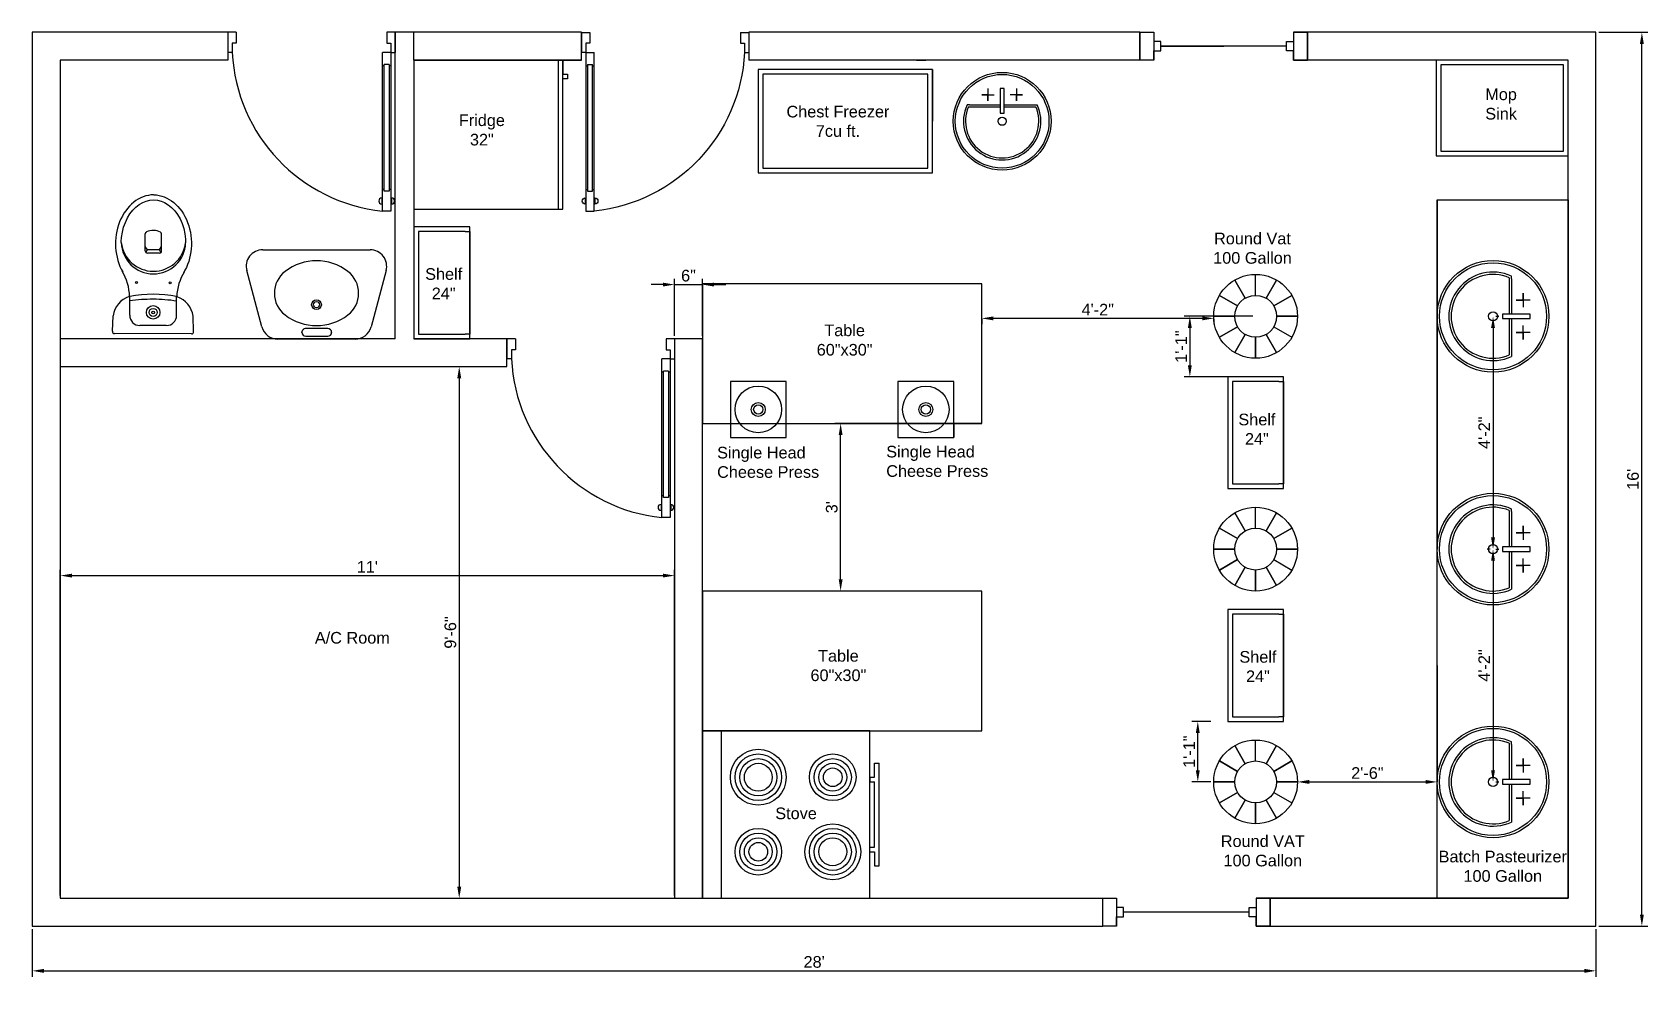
# Model space of a CAD drawing. Header units: inches. Extents: x 0 to 347, y -11 to 192.
import ezdxf

# ---------------------------------------------------------------- set-up
doc = ezdxf.new("R2010")
doc.units = ezdxf.units.IN
doc.layers.add('SANTEH', color=7, linetype='Continuous')
doc.styles.get("Standard").update_dxf_attribs({"font": 'arial.ttf'})
doc.dimstyles.new('ISO-25', dxfattribs={"dimtxt": 2.5, "dimasz": 2.5, "dimexe": 1.25, "dimexo": 0.625, "dimtad": 1, "dimdec": 0, "dimlunit": 3, "dimtxsty": 'Standard', "dimcen": 2.5, "dimadec": 0, "dimazin": 0, "dimtfac": 1, "dimtdec": 0, "dimtmove": 0, "dimatfit": 3, "dimfxl": 1, "dimarcsym": 0})

# ---------------------------------------------------------------- blocks, each defined once
blk = doc.blocks.new('A$C118B6EC8')
for p, q in [((141.4, 1067.1), (91.4, 1067.1)), ((91.4, 1067.1), (91.4, 947.1)), ((141.4, 1067.1), (141.4, 1001.9)), ((1091.4, 1067.1), (1041.4, 1067.1)), ((1041.4, 1067.1), (1041.4, 1001.9)), ((1091.4, 1067.1), (1091.4, 947.1)), ((141.4, 1001.9), (117.8, 1001.9)), ((117.8, 1001.9), (117.8, 947.1)), ((1041.4, 1001.9), (1065, 1001.9)), ((1065, 1001.9), (1065, 947.1)), ((117.8, 947.1), (91.4, 947.1)), ((1065, 947.1), (1015, 947.1)), ((1015, 0), (1015, 947.1)), ((1055, 874.6), (1025, 874.6)), ((1025, 119.5), (1025, 874.6)), ((1055, 874.6), (1055, 119.5)), ((1065, 947.1), (1065, 0)), ((1065, 947.1), (1091.4, 947.1)), ((1025, 867.1), (1015, 867.1)), ((1065, 867.1), (1055, 867.1)), ((1025, 130), (1015, 130)), ((1055, 119.5), (1025, 119.5)), ((1065, 130), (1055, 130)), ((1010.9, 78.5), (1010.9, 42.4)), ((1069.1, 78.5), (1069.1, 42.4)), ((1065, 0), (1015, 0))]:
    blk.add_line(p, q)
for centre, radius, start, end in [((1120.1, 998), 1003.5, 182.9057, 263.98835), ((1010.9, 60.5), 18.1, 90, 270), ((1069.1, 60.5), 18.1, 270, 90)]:
    blk.add_arc(centre, radius, start, end)
blk = doc.blocks.new('Window')
for p, q in [((461.43, 127.21), (464.43, 127.21)), ((465.93, 125.21), (464.43, 125.21)), ((465.93, 123.21), (465.93, 125.21)), ((492.93, 123.21), (492.93, 125.21)), ((492.93, 125.21), (494.43, 125.21)), ((464.43, 121.21), (464.43, 123.21)), ((464.43, 123.21), (465.93, 123.21)), ((492.93, 124.21), (465.93, 124.21)), ((492.93, 123.21), (492.93, 124.21)), ((494.43, 123.21), (492.93, 123.21)), ((494.43, 121.21), (494.43, 123.21))]:
    blk.add_line(p, q)
for points in [[(464.43, 121.21), (461.43, 121.21), (461.43, 127.21), (464.43, 127.21)], [(494.43, 127.21), (497.43, 127.21), (497.43, 121.21), (494.43, 121.21)]]:
    blk.add_lwpolyline(points)
for points in [[(461.43, 127.21), (464.43, 127.21), (464.43, 121.21), (461.43, 121.21)], [(497.43, 127.21), (494.43, 127.21), (494.43, 121.21), (497.43, 121.21)]]:
    blk.add_lwpolyline(points, close=True)
blk = doc.blocks.new('OVALFREE')
for p, q in [((-8.247561, 0), (8.247561, 0)), ((-14.879001, -14.613447), (-11.666235, -2.623241)), ((-3.249447, -1.45402), (-3.249447, -1.41473)), ((2.271533, -0.61875), (-2.414177, -0.61875)), ((-2.414177, -2.25), (2.271533, -2.25)), ((3.106803, -1.41473), (3.106803, -1.45402)), ((11.666235, -2.623241), (14.879001, -14.613447)), ((11.460326, -19.06875), (-11.460326, -19.06875))]:
    blk.add_line(p, q)
for radius in [1.040625, 0.646875]:
    blk.add_circle((-0.015072, -7.340625), radius)
for centre, radius, start, end in [((-8.247561, -3.539272), 3.539272, 90, 165.000003), ((8.247561, -3.539272), 3.539272, 14.999997, 90), ((-0.015072, -13.889206), 11.020456, 52.448718, 127.551282), ((-2.414177, -1.45402), 0.83527, 90, 180), ((-2.414177, -1.41473), 0.83527, 180, 270), ((2.271533, -1.45402), 0.83527, 0, 90), ((2.271533, -1.41473), 0.83527, 270, 0), ((-3.168259, -9.7875), 5.846813, 127.551279, 232.448716), ((3.138114, -9.7875), 5.846813, 307.551284, 52.448721), ((-11.460326, -15.529478), 3.539272, 165.000003, 270), ((-0.015072, -5.685794), 11.020456, 232.448718, 307.551282), ((11.460326, -15.529478), 3.539272, 270, 14.999997)]:
    blk.add_arc(centre, radius, start, end)
blk = doc.blocks.new('S_38')
at = {"layer": 'SANTEH'}
for p, q in [((-264, 1), (264, -1)), ((-278, -14), (-275, -121)), ((278, -17), (274, -123)), ((-45, -553), (39, -553)), ((-59, -567), (-59, -684)), ((-45, -574), (-59, -598)), ((-54, -557), (-45, -574)), ((-45, -574), (39, -574)), ((49, -557), (39, -574)), ((39, -574), (53, -598)), ((53, -567), (53, -684))]:
    blk.add_line(p, q, dxfattribs=at)
at = {"layer": 'SANTEH', "ltscale": 0.05}
for p, q in [((-91, -56), (91, -56)), ((-162, -125), (-162, -253)), ((160, -127), (160, -255))]:
    blk.add_line(p, q, dxfattribs=at)
for radius in [46.2, 27.7, 9.24]:
    blk.add_circle((-1, -146), radius, dxfattribs=at)
at = {"layer": 'SANTEH'}
for centre in [(-117, -349), (114, -351)]:
    blk.add_circle(centre, 7, dxfattribs=at)
for centre, radius, start, end in [((-264, -13), 14, 89.7373, 186.6199), ((264, -15), 14, 352.8547, 89.7373), ((-114, -99), 162, 187.6448, 251.5505), ((114, -100), 162, 287.9241, 351.8298), ((-533, -236), 371, 329.0782, 357.3657), ((3, 597), 867, 259.0299, 280.4447), ((531, -241), 371, 182.1089, 210.3965), ((-3, -631), 221, 1.8098, 177.6648), ((-3, -650), 222, 6.6997, 172.7749), ((-45, -567), 14, 89.7373, 179.7373), ((39, -567), 14, 359.7373, 89.7373), ((-45, -684), 14, 179.7373, 243.9899), ((-3, -597), 111, 243.9899, 295.4848), ((39, -684), 14, 295.4848, 359.7373)]:
    blk.add_arc(centre, radius, start, end, dxfattribs=at)
at = {"layer": 'SANTEH', "ltscale": 0.05}
for centre, radius, start, end in [((-92, -126), 70, 89.7373, 179.7373), ((90, -126), 70, 359.7373, 89.7373), ((4, 856), 1092, 261.2625, 269.7373), ((4, 856), 1092, 269.7373, 278.2122)]:
    blk.add_arc(centre, radius, start, end, dxfattribs=at)
at = {"layer": 'SANTEH', "extrusion": (4.68059e-16, 1.02024e-13, -1)}
blk.add_ellipse((-3, -623), major_axis=(-11, 329), ratio=0.79083, start_param=3.19005, end_param=5.418271, dxfattribs=at)
at = {"layer": 'SANTEH'}
blk.add_ellipse((-3, -623), major_axis=(14, 329), ratio=0.79083, start_param=3.19005, end_param=5.398481, dxfattribs=at)
blk.add_open_spline([(218, -624), (218, -636), (217, -648), (206, -756), (158, -844), (32, -928), (-41, -927), (-168, -840), (-217, -748), (-223, -639), (-223, -630), (-223, -622)], degree=3, knots=[1.570609, 1.570609, 1.570609, 1.570609, 1.68907, 1.68907, 2.658139, 2.658139, 3.627208, 3.627208, 4.629098, 4.629098, 4.712513, 4.712513, 4.712513, 4.712513], dxfattribs=at)
blk = doc.blocks.new('Fridge')
for p, q in [((32, 32), (31, 32)), ((31, 32), (31, 0)), ((32, 32), (32, 29)), ((32, 29), (33, 29)), ((33, 28), (32, 28)), ((33, 29), (33, 28))]:
    blk.add_line(p, q)
blk.add_lwpolyline([(0, 0), (32, 0), (32, 32), (0, 32)], close=True)
blk = doc.blocks.new('24 x 12 inch shelf')
for p, q in [((11, 23), (12, 23)), ((12, 23), (12, 1)), ((12, 1), (11, 1))]:
    blk.add_line(p, q)
blk.add_lwpolyline([(0, 0), (12, 0), (12, 24), (0, 24)], close=True)
blk.add_lwpolyline([(11, 23), (1, 23), (1, 1), (11, 1)])
blk = doc.blocks.new('Pasteurizer')
for p, q in [((15.5, 20.29), (15.5, 12.5)), ((16, 20.06), (16, 20.62)), ((16, 20.06), (16, 12.5)), ((20, 15.5), (17, 15.5)), ((17, 15.5), (18.5, 15.5)), ((18.5, 15.5), (18.5, 17)), ((18.5, 17), (18.5, 15.5)), ((18.5, 15.5), (18.5, 14)), ((15.5, 11.5), (15.5, 3.71)), ((16, 11.5), (16, 3.38)), ((20, 11.5), (20, 12)), ((20, 8.5), (17, 8.5)), ((17, 8.5), (18.5, 8.5)), ((18.5, 8.5), (18.5, 10)), ((18.5, 8.5), (18.5, 7)), ((18.5, 7), (18.5, 8.5))]:
    blk.add_line(p, q)
blk.add_lwpolyline([(20, 12.5), (14, 12.5), (14, 11.5), (20, 11.5)], close=True)
for radius in [12, 11.5, 1]:
    blk.add_circle((12, 12), radius)
for radius, start, end in [(9.5, 65.0989, 294.9011), (9, 67.1146, 292.8854)]:
    blk.add_arc((12, 12), radius, start, end)
blk = doc.blocks.new('Sink 2')
at = {"xscale": 0.875, "yscale": 0.875, "zscale": 0.875}
blk.add_blockref('Pasteurizer', (1.8, -33.46), dxfattribs=at)
blk = doc.blocks.new('Mop Sink')
for points in [[(0, 0), (20.5, 0), (20.5, 28.31), (0, 28.31)], [(1, 1), (19.5, 1), (19.5, 27.31), (1, 27.31)]]:
    blk.add_lwpolyline(points, close=True)
for points in [[(1, 13), (1, 1), (19.5, 1), (19.5, 13)], [(6, 1), (15, 1)]]:
    blk.add_lwpolyline(points)
blk = doc.blocks.new('60 x 30 inch table')
blk.add_lwpolyline([(0, 0), (30, 0), (30, 60), (0, 60)], close=True)
blk = doc.blocks.new('Cheese VAT')
for p, q in [((15, 22.5), (15, 30)), ((11.25, 21.5), (7.5, 27.99)), ((7.5, 27.99), (11.25, 21.5)), ((18.75, 21.5), (22.5, 27.99)), ((22.5, 27.99), (18.75, 21.5)), ((8.5, 18.75), (2.01, 22.5)), ((2.01, 22.5), (8.5, 18.75)), ((21.5, 18.75), (27.99, 22.5)), ((27.99, 22.5), (21.5, 18.75)), ((7.5, 15), (0, 15)), ((0, 15), (7.5, 15)), ((22.5, 15), (30, 15)), ((30, 15), (22.5, 15)), ((8.5, 11.25), (2.01, 7.5)), ((2.01, 7.5), (8.5, 11.25)), ((11.25, 8.5), (7.5, 2.01)), ((7.5, 2.01), (11.25, 8.5)), ((15, 7.5), (15, 0)), ((15, 0), (15, 7.5)), ((18.75, 8.5), (22.5, 2.01)), ((22.5, 2.01), (18.75, 8.5)), ((21.5, 11.25), (27.99, 7.5))]:
    blk.add_line(p, q)
for radius in [15, 7.5]:
    blk.add_circle((15, 15), radius)
blk = doc.blocks.new('50 gal cheese vat')
at = {"xscale": 0.6, "yscale": 0.6, "zscale": 0.6}
blk.add_blockref('Cheese VAT', (408.45, 123.42), dxfattribs=at)
blk = doc.blocks.new('Cheese press 1 head')
blk.add_lwpolyline([(0, 0), (12, 0), (12, 12), (0, 12)], close=True)
for radius in [5, 1.5, 1]:
    blk.add_circle((6, 6), radius)
blk = doc.blocks.new('7 cu chest freezer')
for points in [[(0, 0), (37.4, 0), (37.4, 22.2), (0, 22.2)], [(1, 1), (36.4, 1), (36.4, 21.2), (1, 21.2)]]:
    blk.add_lwpolyline(points, close=True)
blk = doc.blocks.new('Stove')
for p, q in [((7, 37), (7, 38)), ((29, 38), (7, 38)), ((10, 37), (7, 37)), ((10, 36), (10, 37)), ((10, 36), (11, 36)), ((10, 36), (11, 36)), ((11, 36), (11, 37)), ((25, 37), (11, 37)), ((25, 36), (25, 37)), ((26, 36), (25, 36)), ((26, 36), (26, 37)), ((26, 37), (29, 37)), ((29, 37), (29, 38)), ((0, 0), (0, 4)), ((0, 4), (36, 4)), ((0, 0), (0, 2))]:
    blk.add_line(p, q)
blk.add_lwpolyline([(0, 0), (36, 0), (36, 36), (0, 36)], close=True)
for centre, radius in [((10, 28), 5), ((10, 28), 4), ((26, 28), 6), ((26, 28), 5), ((26, 28), 4), ((10, 28), 3), ((10, 28), 2), ((26, 28), 3), ((10, 12), 6), ((10, 12), 5), ((10, 12), 4), ((10, 12), 3), ((26, 12), 5), ((26, 12), 4), ((26, 12), 3), ((26, 12), 2)]:
    blk.add_circle(centre, radius)
blk = doc.blocks.new('*D27')
at = {"color": 0, "lineweight": -2, "transparency": 16777216}
for p, q in [((313.88, 128.5), (313.88, 83.5)), ((314.5, 131), (315.13, 131)), ((314.5, 81), (315.13, 81))]:
    blk.add_line(p, q, dxfattribs=at)
at = {"color": 0, "transparency": 16777216}
for points in [[(313.46, 128.5), (314.29, 128.5), (313.88, 131)], [(313.46, 83.5), (314.29, 83.5), (313.88, 81)]]:
    blk.add_solid(points, dxfattribs=at)
at = {"layer": 'Defpoints', "color": 0, "transparency": 16777216}
for p in [(313.88, 131), (313.88, 81), (313.88, 81)]:
    blk.add_point(p, dxfattribs=at)
at = {"color": 0, "transparency": 16777216, "insert": (311.99, 106), "char_height": 2.5, "attachment_point": 5, "rotation": 90}
blk.add_mtext('4\'-2"', dxfattribs=at)
blk = doc.blocks.new('*D28')
at = {"color": 0, "lineweight": -2, "transparency": 16777216}
for p, q in [((313.25, 81), (312.63, 81)), ((313.88, 78.5), (313.88, 33.5)), ((314.5, 31), (315.13, 31))]:
    blk.add_line(p, q, dxfattribs=at)
at = {"color": 0, "transparency": 16777216}
for points in [[(313.46, 78.5), (314.29, 78.5), (313.88, 81)], [(313.46, 33.5), (314.29, 33.5), (313.88, 31)]]:
    blk.add_solid(points, dxfattribs=at)
at = {"layer": 'Defpoints', "color": 0, "transparency": 16777216}
for p in [(313.88, 81), (313.88, 31), (313.88, 31)]:
    blk.add_point(p, dxfattribs=at)
at = {"color": 0, "transparency": 16777216, "insert": (311.99, 56), "char_height": 2.5, "attachment_point": 5, "rotation": 90}
blk.add_mtext('4\'-2"', dxfattribs=at)
blk = doc.blocks.new('*D29')
at = {"color": 0, "lineweight": -2, "transparency": 16777216}
for p, q in [((271.88, 31.62), (271.88, 32.25)), ((301.88, 31.62), (301.88, 32.25)), ((274.38, 31), (299.38, 31))]:
    blk.add_line(p, q, dxfattribs=at)
at = {"color": 0, "transparency": 16777216}
for points in [[(274.38, 31.42), (274.38, 30.58), (271.88, 31)], [(299.38, 31.42), (299.38, 30.58), (301.88, 31)]]:
    blk.add_solid(points, dxfattribs=at)
at = {"layer": 'Defpoints', "color": 0, "transparency": 16777216}
for p in [(271.88, 31), (301.88, 31), (301.88, 31)]:
    blk.add_point(p, dxfattribs=at)
at = {"color": 0, "transparency": 16777216, "insert": (286.88, 32.9), "char_height": 2.5, "attachment_point": 5}
blk.add_mtext('2\'-6"', dxfattribs=at)
blk = doc.blocks.new('*D30')
at = {"color": 0, "lineweight": -2, "transparency": 16777216}
for p, q in [((253.25, 44), (249.19, 44)), ((250.44, 33.5), (250.44, 41.5)), ((253.25, 31), (249.19, 31))]:
    blk.add_line(p, q, dxfattribs=at)
at = {"color": 0, "transparency": 16777216}
for points in [[(250.02, 41.5), (250.85, 41.5), (250.44, 44)], [(250.02, 33.5), (250.85, 33.5), (250.44, 31)]]:
    blk.add_solid(points, dxfattribs=at)
at = {"layer": 'Defpoints', "color": 0, "transparency": 16777216}
for p in [(250.44, 44), (253.88, 44), (253.88, 31)]:
    blk.add_point(p, dxfattribs=at)
at = {"color": 0, "transparency": 16777216, "insert": (248.56, 37.5), "char_height": 2.5, "attachment_point": 5, "rotation": 90}
blk.add_mtext('1\'-1"', dxfattribs=at)
blk = doc.blocks.new('*D31')
at = {"color": 0, "lineweight": -2, "transparency": 16777216}
for p, q in [((204, 130.38), (204, 129.31)), ((251.38, 130.56), (206.5, 130.56)), ((253.88, 130.38), (253.88, 129.31))]:
    blk.add_line(p, q, dxfattribs=at)
at = {"color": 0, "transparency": 16777216}
for points in [[(206.5, 130.98), (206.5, 130.14), (204, 130.56)], [(251.38, 130.98), (251.38, 130.14), (253.88, 130.56)]]:
    blk.add_solid(points, dxfattribs=at)
at = {"layer": 'Defpoints', "color": 0, "transparency": 16777216}
for p in [(204, 131), (204, 130.56), (253.88, 131)]:
    blk.add_point(p, dxfattribs=at)
at = {"color": 0, "transparency": 16777216, "insert": (228.94, 132.44), "char_height": 2.5, "attachment_point": 5}
blk.add_mtext('4\'-2"', dxfattribs=at)
blk = doc.blocks.new('*D32')
at = {"color": 0, "lineweight": -2, "transparency": 16777216}
for p, q in [((203.38, 108), (172.44, 108)), ((173.69, 74.5), (173.69, 105.5)), ((203.38, 72), (172.44, 72))]:
    blk.add_line(p, q, dxfattribs=at)
at = {"color": 0, "transparency": 16777216}
for points in [[(173.28, 105.5), (174.11, 105.5), (173.69, 108)], [(173.28, 74.5), (174.11, 74.5), (173.69, 72)]]:
    blk.add_solid(points, dxfattribs=at)
at = {"layer": 'Defpoints', "color": 0, "transparency": 16777216}
for p in [(173.69, 108), (204, 108), (204, 72)]:
    blk.add_point(p, dxfattribs=at)
at = {"color": 0, "transparency": 16777216, "insert": (171.79, 90), "char_height": 2.5, "attachment_point": 5, "rotation": 90}
blk.add_mtext("3'", dxfattribs=at)
blk = doc.blocks.new('*D38')
at = {"color": 0, "lineweight": -2, "transparency": 16777216}
for p, q in [((336.63, 192), (347.11, 192)), ((345.86, 2.5), (345.86, 189.5)), ((262.25, 131), (247.48, 131)), ((248.73, 128.5), (248.73, 120.5)), ((262.25, 118), (247.48, 118)), ((336.63, 0), (347.11, 0))]:
    blk.add_line(p, q, dxfattribs=at)
at = {"color": 0, "transparency": 16777216}
for points in [[(345.44, 189.5), (346.28, 189.5), (345.86, 192)], [(248.31, 128.5), (249.15, 128.5), (248.73, 131)], [(248.31, 120.5), (249.15, 120.5), (248.73, 118)], [(345.44, 2.5), (346.28, 2.5), (345.86, 0)]]:
    blk.add_solid(points, dxfattribs=at)
at = {"layer": 'Defpoints', "color": 0, "transparency": 16777216}
for p in [(336, 192), (345.86, 192), (262.88, 131), (248.73, 118), (262.88, 118), (336, 0)]:
    blk.add_point(p, dxfattribs=at)
at = {"color": 0, "transparency": 16777216, "char_height": 2.5, "attachment_point": 5, "rotation": 90}
for s, insert in [('1\'-1"', (246.85, 124.5)), ("16'", (343.96, 96))]:
    blk.add_mtext(s, dxfattribs=dict(at, insert=insert))
blk = doc.blocks.new('*D36')
at = {"color": 0, "lineweight": -2, "transparency": 16777216}
for p, q in [((138, 126.81), (138, 139.07)), ((144, 126.81), (144, 139.07)), ((135.5, 137.82), (133, 137.82)), ((138, 137.82), (144, 137.82)), ((146.5, 137.82), (149, 137.82))]:
    blk.add_line(p, q, dxfattribs=at)
at = {"color": 0, "transparency": 16777216}
for points in [[(135.5, 138.24), (135.5, 137.41), (138, 137.82)], [(146.5, 138.24), (146.5, 137.41), (144, 137.82)]]:
    blk.add_solid(points, dxfattribs=at)
at = {"layer": 'Defpoints', "color": 0, "transparency": 16777216}
for p in [(144, 137.82), (138, 126.19), (144, 126.19)]:
    blk.add_point(p, dxfattribs=at)
at = {"color": 0, "transparency": 16777216, "insert": (141, 139.73), "char_height": 2.5, "attachment_point": 5}
blk.add_mtext('6"', dxfattribs=at)
blk = doc.blocks.new('*D39')
at = {"color": 0, "lineweight": -2, "transparency": 16777216}
for p, q in [((0, -0.62), (0, -10.83)), ((336, -0.62), (336, -10.83)), ((2.5, -9.58), (333.5, -9.58))]:
    blk.add_line(p, q, dxfattribs=at)
at = {"color": 0, "transparency": 16777216}
for points in [[(2.5, -9.16), (2.5, -10), (0, -9.58)], [(333.5, -9.16), (333.5, -10), (336, -9.58)]]:
    blk.add_solid(points, dxfattribs=at)
at = {"layer": 'Defpoints', "color": 0, "transparency": 16777216}
for p in [(0, 0), (336, 0), (336, -9.58)]:
    blk.add_point(p, dxfattribs=at)
at = {"color": 0, "transparency": 16777216, "insert": (168, -7.68), "char_height": 2.5, "attachment_point": 5}
blk.add_mtext("28'", dxfattribs=at)
blk = doc.blocks.new('*D40')
at = {"color": 0, "lineweight": -2, "transparency": 16777216}
for p, q in [((6, 6.62), (6, 76.56)), ((138, 6.62), (138, 76.56)), ((8.5, 75.31), (135.5, 75.31))]:
    blk.add_line(p, q, dxfattribs=at)
at = {"color": 0, "transparency": 16777216}
for points in [[(8.5, 75.73), (8.5, 74.9), (6, 75.31)], [(135.5, 75.73), (135.5, 74.9), (138, 75.31)]]:
    blk.add_solid(points, dxfattribs=at)
at = {"layer": 'Defpoints', "color": 0, "transparency": 16777216}
for p in [(138, 75.31), (6, 6), (138, 6)]:
    blk.add_point(p, dxfattribs=at)
at = {"color": 0, "transparency": 16777216, "insert": (72, 77.19), "char_height": 2.5, "attachment_point": 5}
blk.add_mtext("11'", dxfattribs=at)
blk = doc.blocks.new('*D41')
at = {"color": 0, "lineweight": -2, "transparency": 16777216}
for p, q in [((6.63, 120.19), (92.99, 120.19)), ((91.74, 117.69), (91.74, 8.5)), ((6.63, 6), (92.99, 6))]:
    blk.add_line(p, q, dxfattribs=at)
at = {"color": 0, "transparency": 16777216}
for points in [[(91.32, 117.69), (92.16, 117.69), (91.74, 120.19)], [(91.32, 8.5), (92.16, 8.5), (91.74, 6)]]:
    blk.add_solid(points, dxfattribs=at)
at = {"layer": 'Defpoints', "color": 0, "transparency": 16777216}
for p in [(6, 120.19), (6, 6), (91.74, 6)]:
    blk.add_point(p, dxfattribs=at)
at = {"color": 0, "transparency": 16777216, "insert": (89.84, 63.09), "char_height": 2.5, "attachment_point": 5, "rotation": 90}
blk.add_mtext('9\'-6"', dxfattribs=at)

msp = doc.modelspace()

# ---------------------------------------------------------------- linework, layer by layer
for p, q in [((42, 192), (42, 186)), ((78, 186), (78, 192)), ((82, 186), (82, 192)), ((118, 186), (118, 192)), ((154, 192), (154, 186)), ((238, 192), (238, 186)), ((274, 186), (274, 192)), ((242.5, 189), (256, 189)), ((242.5, 189), (256, 189)), ((82, 186), (118, 186)), ((190, 186), (192, 186)), ((193.4, 184), (193.4, 172.9)), ((330, 186), (274, 186)), ((301.88, 156), (301.88, 106)), ((301.88, 106), (301.88, 131)), ((144, 108), (150, 108)), ((150, 108), (150, 105)), ((204, 108), (198, 108)), ((198, 108), (198, 105)), ((301.88, 106), (301.88, 81)), ((301.88, 6), (301.88, 56)), ((301.88, 56), (301.88, 31)), ((144, 6), (144, 8)), ((230, 0), (230, 6)), ((330, 6), (266, 6)), ((266, 6), (266, 0))]:
    msp.add_line(p, q)
for points in [[(42, 192), (0, 192), (0, 0), (230, 0)], [(118, 192), (78, 192)], [(238, 192), (154, 192)], [(266, 0), (336, 0), (336, 192), (274, 192)], [(42, 186), (6, 186), (6, 6), (230, 6)], [(78, 126.19), (78, 186)], [(82, 186), (82, 126.19)], [(118, 186), (82, 186)], [(238, 186), (154, 186)], [(266, 6), (330, 6), (330, 186), (274, 186)], [(78, 126.19), (6, 126.19), (6, 120.19), (102, 120.19), (102, 126.19), (82, 126.19)]]:
    msp.add_lwpolyline(points)
for points in [[(330, 6), (301.88, 6), (301.88, 156), (330, 156)], [(138, 6), (144, 6), (144, 126.19), (138, 126.19)]]:
    msp.add_lwpolyline(points, close=True)

# ---------------------------------------------------------------- block references
for p, xscale, yscale, zscale in [((38.71, 153.59), 0.03599776468823894, 0.03599776468823894, 0.03599776468823894), ((157.28, 153.59), -0.03599215678416282, 0.03599215678416282, 0.03599215678416282), ((98.71, 87.77), 0.03599776468823894, 0.03599776468823894, 0.03599776468823894)]:
    msp.add_blockref('A$C118B6EC8', p, dxfattribs=dict(xscale=xscale, yscale=yscale, zscale=zscale))
for name, p in [('Window', (-223.43, 64.79)), ('Fridge', (82, 154)), ('7 cu chest freezer', (156, 161.8)), ('24 x 12 inch shelf', (82, 126.19)), ('Pasteurizer', (301.88, 119)), ('50 gal cheese vat', (-154.58, -1.42)), ('24 x 12 inch shelf', (256.88, 94)), ('Pasteurizer', (301.88, 69)), ('50 gal cheese vat', (-154.58, -51.42)), ('24 x 12 inch shelf', (256.88, 44)), ('Pasteurizer', (301.88, 19)), ('50 gal cheese vat', (-154.58, -101.42)), ('Window', (-231.43, -121.21))]:
    msp.add_blockref(name, p)
for name, p, rotation in [('Mop Sink', (330, 165.5), 90), ('Sink 2', (185.44, 160.6), 90), ('60 x 30 inch table', (204, 108), 89.99999999999999), ('Cheese press 1 head', (162, 105), 89.99999999999999), ('Cheese press 1 head', (198, 105), 89.99999999999999), ('60 x 30 inch table', (204, 42), 89.99999999999999), ('Stove', (144, 42), 270)]:
    msp.add_blockref(name, p, dxfattribs=dict(rotation=rotation))
at = {"layer": 'SANTEH', "rotation": 180}
for name, p, xscale, yscale, zscale in [('S_38', (25.94, 127.27, 0), 0.03133482474181207, 0.03133482474181207, 0.03133482474181207), ('OVALFREE', (61.05, 126.11), 1.006514608262569, 1.006514608262569, 1.006514608262569)]:
    msp.add_blockref(name, p, dxfattribs=dict(at, xscale=xscale, yscale=yscale, zscale=zscale))

# ---------------------------------------------------------------- texts
at = {"char_height": 2.5, "attachment_point": 1}
for s, insert, width in [('Mop Sink', (312.21, 179.94), 12.2852), ('\\pxqc;Fridge 32"', (90.46, 174.37), 12.2852), ('\\pxqc;Chest Freezer\\P7cu ft.', (161.2, 176.22), 23.8303), ('\\pxqc;Round Vat \\P100 Gallon', (252.34, 148.97), 19.6915), ('\\pxqc;Shelf 24"', (82.25, 141.34), 12.2852), ('\\pxqc;Shelf 24"', (257, 110.09), 12.2852), ('Single Head Cheese Press', (147.15, 102.98), 24.2659), ('Single Head Cheese Press', (183.49, 103.19), 24.2659), ('\\pxqc;Shelf 24"', (257.22, 59.11), 12.2852), ('Stove', (159.65, 25.5), 12.2852), ('\\pxqc;Round VAT \\P100 Gallon', (254.56, 19.53), 19.6915), ('\\pxqc;Batch Pasteurizer\\P100 Gallon', (300.68, 16.22), 30.583)]:
    msp.add_mtext(s, dxfattribs=dict(at, insert=insert, width=width))
for s, width, insert in [('\\pxqc;Table\\P60"x30"', 20.0404, (164.53, 129.24)), ('A/C Room', 26.1847, (60.72, 63.21)), ('\\pxqc;Table\\P60"x30"', 20.0404, (163.19, 59.33))]:
    msp.add_mtext_dynamic_manual_height_columns(s, width=width, gutter_width=12.5, heights=[0], dxfattribs=dict(at, insert=insert))

# ---------------------------------------------------------------- dimensions: what is measured, and where the dimension line sits
for base, p1, p2, picture, middle in [((248.73, 118), (262.88, 131), (262.88, 118), '*D38', (246.85, 124.5)), ((345.86, 192), (336, 0), (336, 192), '*D38', (343.96, 96)), ((313.88, 81), (313.88, 131), (313.88, 81), '*D27', (311.99, 106)), ((91.74, 6), (6, 120.19), (6, 6), '*D41', (89.84, 63.09)), ((173.69, 108), (204, 72), (204, 108), '*D32', (171.79, 90)), ((250.44, 44), (253.88, 31), (253.88, 44), '*D30', (248.56, 37.5))]:
    dim = msp.add_linear_dim(base=base, p1=p1, p2=p2, angle=90, dimstyle='ISO-25')
    dim.commit()
    dim.dimension.update_dxf_attribs({"geometry": picture, "text_midpoint": middle})
for base, p1, p2, picture, middle in [((144, 137.82), (138, 126.19), (144, 126.19), '*D36', (141, 139.73)), ((204, 130.56), (253.88, 131), (204, 131), '*D31', (228.94, 132.44)), ((301.88, 31), (271.88, 31), (301.88, 31), '*D29', (286.88, 32.9)), ((336, -9.58), (0, 0), (336, 0), '*D39', (168, -7.68))]:
    dim = msp.add_linear_dim(base=base, p1=p1, p2=p2, dimstyle='ISO-25')
    dim.commit()
    dim.dimension.update_dxf_attribs({"geometry": picture, "text_midpoint": middle})
dim = msp.add_aligned_dim(p1=(313.88, 81), p2=(313.88, 31), distance=0, dimstyle='ISO-25')
dim.commit()
dim.dimension.update_dxf_attribs({"geometry": '*D28', "text_midpoint": (311.99, 56)})
dim = msp.add_linear_dim(base=(138, 75.31), p1=(6, 6), p2=(138, 6), dimstyle='ISO-25')
dim.commit()
dim.dimension.update_dxf_attribs({"geometry": '*D40', "text_midpoint": (72, 75.31), "dimtype": 160})

doc.saveas('drawing.dxf')
